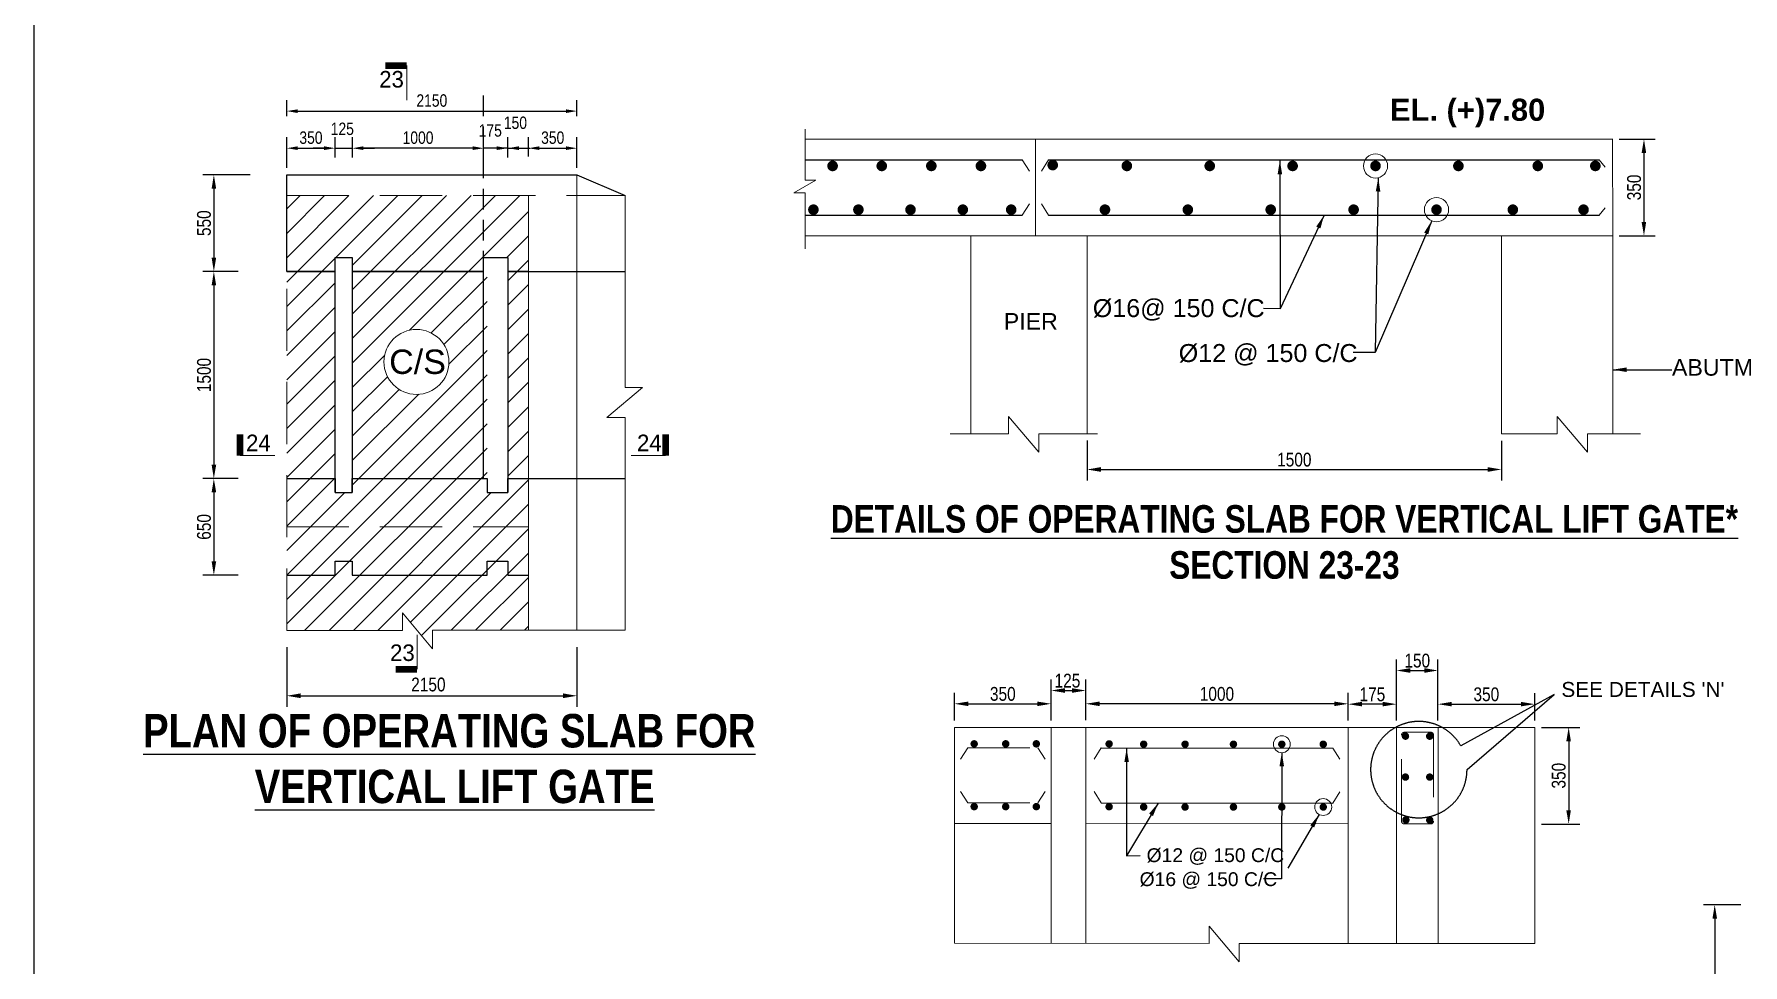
# Model space of a CAD drawing. Extents: x -358915 to 1258323, y -1667244 to -305611.
# Drawn here: x 1095048 to 1107416, y -1482486 to -1475745 of the extents above; entities that cross this region are included whole.
import ezdxf

# ---------------------------------------------------------------- set-up
doc = ezdxf.new("R2010")
doc.units = 0
doc.header["$LTSCALE"] = 300
doc.header["$MEASUREMENT"] = 0
doc.linetypes.add('DASHED', pattern=[0.75, 0.5, -0.25])
doc.layers.get('0').update_dxf_attribs({"linetype": 'CONTINUOUS'})
doc.layers.get('DEFPOINTS').update_dxf_attribs({"linetype": 'CONTINUOUS'})
doc.layers.add('Dim', color=7, linetype='CONTINUOUS', lineweight=9)
for name, color, linetype in [('LINE', 7, 'CONTINUOUS'), ('REINF.', 1, 'CONTINUOUS'), ('TEXT', 10, 'CONTINUOUS')]:
    doc.layers.add(name, color=color, linetype=linetype)
doc.styles.add('Arial', font='arial.ttf')
doc.styles.add('DIM', font='isocp3.shx')
doc.styles.add('SH-T2', font='arial.ttf', dxfattribs={"width": 0.8})
doc.styles.add('style1', font='times.ttf')
doc.styles.add('text', font='ARIALN.TTF', dxfattribs={"height": 1.6})
doc.dimstyles.new('dim_50', dxfattribs={"dimtxt": 100, "dimasz": 100, "dimexe": 50, "dimexo": 30, "dimgap": 30, "dimtad": 1, "dimdec": 0, "dimzin": 0, "dimdsep": 46, "dimtxsty": 'DIM', "dimcen": 0.09, "dimclrd": 5, "dimclre": 5, "dimclrt": 7, "dimadec": 0, "dimazin": 0, "dimtfac": 1, "dimtdec": 0, "dimtmove": 0, "dimatfit": 3, "dimfxl": 1, "dimtolj": 1, "dimtzin": 0, "dimarcsym": 1})
doc.dimstyles.get("Standard").update_dxf_attribs({"dimtxt": 75, "dimasz": 75, "dimexe": 60, "dimexo": 60, "dimgap": 100, "dimtad": 1, "dimdec": 0, "dimzin": 0, "dimdsep": 46, "dimtxsty": 'style1', "dimcen": 0.09, "dimclrd": 5, "dimclre": 5, "dimadec": 0, "dimazin": 0, "dimtfac": 1, "dimtdec": 0, "dimtofl": 0, "dimtmove": 0, "dimatfit": 3, "dimfxl": 1, "dimtolj": 1, "dimtzin": 0, "dimarcsym": 0})

# ---------------------------------------------------------------- blocks, each defined once
blk = doc.blocks.new('*D1178')
at = {"layer": 'DEFPOINTS', "color": 0, "transparency": 16777216}
for p in [(1096573, -1478964), (1096348, -1479664), (1096575, -1479664)]:
    blk.add_point(p, dxfattribs=at)
at = {"layer": 'LINE', "color": 5, "lineweight": -2, "transparency": 16777216}
for p, q in [((1096523, -1478964), (1096268, -1478964)), ((1096348, -1479064), (1096348, -1479564)), ((1096525, -1479664), (1096268, -1479664))]:
    blk.add_line(p, q, dxfattribs=at)
at = {"layer": 'LINE', "color": 5, "transparency": 16777216}
for points in [[(1096332, -1479064), (1096365, -1479064), (1096348, -1478964)], [(1096332, -1479564), (1096365, -1479564), (1096348, -1479664)]]:
    blk.add_solid(points, dxfattribs=at)
at = {"layer": 'LINE', "color": 7, "transparency": 16777216, "insert": (1096277, -1479314), "char_height": 100, "attachment_point": 5, "rotation": 90, "style": 'SH-T2'}
blk.add_mtext('\\A1;650', dxfattribs=at)
blk = doc.blocks.new('*D1179')
at = {"layer": 'DEFPOINTS', "color": 0, "transparency": 16777216}
for p in [(1096573, -1477464), (1096348, -1478964), (1096575, -1478964)]:
    blk.add_point(p, dxfattribs=at)
at = {"layer": 'LINE', "color": 5, "lineweight": -2, "transparency": 16777216}
for p, q in [((1096523, -1477464), (1096268, -1477464)), ((1096348, -1477564), (1096348, -1478864)), ((1096525, -1478964), (1096268, -1478964))]:
    blk.add_line(p, q, dxfattribs=at)
at = {"layer": 'LINE', "color": 5, "transparency": 16777216}
for points in [[(1096332, -1477564), (1096365, -1477564), (1096348, -1477464)], [(1096332, -1478864), (1096365, -1478864), (1096348, -1478964)]]:
    blk.add_solid(points, dxfattribs=at)
at = {"layer": 'LINE', "color": 7, "transparency": 16777216, "insert": (1096277, -1478214), "char_height": 100, "attachment_point": 5, "rotation": 90, "style": 'SH-T2'}
blk.add_mtext('\\A1;1500', dxfattribs=at)
blk = doc.blocks.new('*D1180')
at = {"layer": 'DEFPOINTS', "color": 0, "transparency": 16777216}
for p in [(1096660, -1476764), (1096348, -1477464), (1096539, -1477464)]:
    blk.add_point(p, dxfattribs=at)
at = {"layer": 'LINE', "color": 5, "lineweight": -2, "transparency": 16777216}
for p, q in [((1096610, -1476764), (1096268, -1476764)), ((1096348, -1476864), (1096348, -1477364)), ((1096489, -1477464), (1096268, -1477464))]:
    blk.add_line(p, q, dxfattribs=at)
at = {"layer": 'LINE', "color": 5, "transparency": 16777216}
for points in [[(1096332, -1476864), (1096365, -1476864), (1096348, -1476764)], [(1096332, -1477364), (1096365, -1477364), (1096348, -1477464)]]:
    blk.add_solid(points, dxfattribs=at)
at = {"layer": 'LINE', "color": 7, "transparency": 16777216, "insert": (1096277, -1477114), "char_height": 100, "attachment_point": 5, "rotation": 90, "style": 'SH-T2'}
blk.add_mtext('\\A1;550', dxfattribs=at)
blk = doc.blocks.new('*D1181')
at = {"layer": 'DEFPOINTS', "color": 0, "transparency": 16777216}
for p in [(1096876, -1480134), (1098976, -1480134), (1098976, -1480537)]:
    blk.add_point(p, dxfattribs=at)
at = {"layer": 'LINE', "color": 5, "lineweight": -2, "transparency": 16777216}
for p, q in [((1096876, -1480184), (1096876, -1480617)), ((1098976, -1480184), (1098976, -1480617)), ((1096976, -1480537), (1098876, -1480537))]:
    blk.add_line(p, q, dxfattribs=at)
at = {"layer": 'LINE', "color": 5, "transparency": 16777216}
for points in [[(1096976, -1480520), (1096976, -1480554), (1096876, -1480537)], [(1098876, -1480520), (1098876, -1480554), (1098976, -1480537)]]:
    blk.add_solid(points, dxfattribs=at)
at = {"layer": 'LINE', "color": 7, "transparency": 16777216, "insert": (1097901, -1480456), "char_height": 100, "attachment_point": 5, "style": 'SH-T2'}
blk.add_mtext('\\A1;2150', dxfattribs=at)
blk = doc.blocks.new('se')
at = {"layer": 'TEXT', "color": 6, "lineweight": 9, "ltscale": 3}
blk.add_lwpolyline([(0, 0, 20, 20, 0), (0, 64.7, 0, 0, 0)], format="xyseb", dxfattribs=at)
blk.add_lwpolyline([(-104.2, 0), (0, 0)], dxfattribs=at)
blk = doc.blocks.new('*D1182')
at = {"layer": 'DEFPOINTS', "color": 0, "transparency": 16777216}
for p in [(1097226, -1476571), (1097226, -1476688), (1096876, -1476764)]:
    blk.add_point(p, dxfattribs=at)
at = {"layer": 'LINE', "color": 5, "lineweight": -2, "transparency": 16777216}
for p, q in [((1096876, -1476714), (1096876, -1476491)), ((1097226, -1476638), (1097226, -1476491)), ((1096956, -1476571), (1097146, -1476571))]:
    blk.add_line(p, q, dxfattribs=at)
at = {"layer": 'LINE', "color": 5, "transparency": 16777216}
for points in [[(1096956, -1476557), (1096956, -1476584), (1096876, -1476571)], [(1097146, -1476557), (1097146, -1476584), (1097226, -1476571)]]:
    blk.add_solid(points, dxfattribs=at)
at = {"layer": 'LINE', "color": 7, "transparency": 16777216, "insert": (1097051, -1476495), "char_height": 90, "attachment_point": 5, "style": 'SH-T2'}
blk.add_mtext('\\A1;350', dxfattribs=at)
blk = doc.blocks.new('*D1183')
at = {"layer": 'DEFPOINTS', "color": 0, "transparency": 16777216}
for p in [(1097351, -1476571), (1097226, -1476688), (1097351, -1476688)]:
    blk.add_point(p, dxfattribs=at)
at = {"layer": 'LINE', "color": 5, "lineweight": -2, "transparency": 16777216}
for p, q in [((1097226, -1476638), (1097226, -1476491)), ((1097351, -1476638), (1097351, -1476491)), ((1097146, -1476571), (1097066, -1476571)), ((1097226, -1476571), (1097351, -1476571)), ((1097431, -1476571), (1097511, -1476571))]:
    blk.add_line(p, q, dxfattribs=at)
at = {"layer": 'LINE', "color": 5, "transparency": 16777216}
for points in [[(1097146, -1476557), (1097146, -1476584), (1097226, -1476571)], [(1097431, -1476557), (1097431, -1476584), (1097351, -1476571)]]:
    blk.add_solid(points, dxfattribs=at)
at = {"layer": 'LINE', "color": 7, "transparency": 16777216, "insert": (1097278, -1476431), "char_height": 90, "attachment_point": 5, "style": 'SH-T2'}
blk.add_mtext('\\A1;125', dxfattribs=at)
blk = doc.blocks.new('*D1184')
at = {"layer": 'DEFPOINTS', "color": 0, "transparency": 16777216}
for p in [(1097351, -1476571), (1097351, -1476688), (1098301, -1476667)]:
    blk.add_point(p, dxfattribs=at)
at = {"layer": 'LINE', "color": 5, "lineweight": -2, "transparency": 16777216}
for p, q in [((1097351, -1476638), (1097351, -1476491)), ((1098301, -1476617), (1098301, -1476491)), ((1098221, -1476571), (1097431, -1476571))]:
    blk.add_line(p, q, dxfattribs=at)
at = {"layer": 'LINE', "color": 5, "transparency": 16777216}
for points in [[(1097431, -1476557), (1097431, -1476584), (1097351, -1476571)], [(1098221, -1476557), (1098221, -1476584), (1098301, -1476571)]]:
    blk.add_solid(points, dxfattribs=at)
at = {"layer": 'LINE', "color": 7, "transparency": 16777216, "insert": (1097826, -1476495), "char_height": 90, "attachment_point": 5, "style": 'SH-T2'}
blk.add_mtext('\\A1;1000', dxfattribs=at)
blk = doc.blocks.new('*D1185')
at = {"layer": 'DEFPOINTS', "color": 0, "transparency": 16777216}
for p in [(1098301, -1476571), (1098301, -1476688), (1098476, -1476688)]:
    blk.add_point(p, dxfattribs=at)
at = {"layer": 'LINE', "color": 5, "lineweight": -2, "transparency": 16777216}
for p, q in [((1098301, -1476638), (1098301, -1476491)), ((1098476, -1476638), (1098476, -1476491)), ((1098221, -1476571), (1098141, -1476571)), ((1098476, -1476571), (1098301, -1476571)), ((1098556, -1476571), (1098636, -1476571))]:
    blk.add_line(p, q, dxfattribs=at)
at = {"layer": 'LINE', "color": 5, "transparency": 16777216}
for points in [[(1098221, -1476557), (1098221, -1476584), (1098301, -1476571)], [(1098556, -1476557), (1098556, -1476584), (1098476, -1476571)]]:
    blk.add_solid(points, dxfattribs=at)
at = {"layer": 'LINE', "color": 7, "transparency": 16777216, "insert": (1098349, -1476443), "char_height": 90, "attachment_point": 5, "style": 'SH-T2'}
blk.add_mtext('\\A1;175', dxfattribs=at)
blk = doc.blocks.new('*D1186')
at = {"layer": 'DEFPOINTS', "color": 0, "transparency": 16777216}
for p in [(1098625, -1476571), (1098475, -1476627), (1098625, -1476627)]:
    blk.add_point(p, dxfattribs=at)
at = {"layer": 'LINE', "color": 5, "lineweight": -2, "transparency": 16777216}
for p, q in [((1098475, -1476577), (1098475, -1476491)), ((1098625, -1476577), (1098625, -1476491)), ((1098395, -1476571), (1098315, -1476571)), ((1098475, -1476571), (1098625, -1476571)), ((1098705, -1476571), (1098785, -1476571))]:
    blk.add_line(p, q, dxfattribs=at)
at = {"layer": 'LINE', "color": 5, "transparency": 16777216}
for points in [[(1098395, -1476557), (1098395, -1476584), (1098475, -1476571)], [(1098705, -1476557), (1098705, -1476584), (1098625, -1476571)]]:
    blk.add_solid(points, dxfattribs=at)
at = {"layer": 'LINE', "color": 7, "transparency": 16777216, "insert": (1098531, -1476387), "char_height": 90, "attachment_point": 5, "style": 'SH-T2'}
blk.add_mtext('\\A1;150', dxfattribs=at)
blk = doc.blocks.new('*D1187')
at = {"layer": 'DEFPOINTS', "color": 0, "transparency": 16777216}
for p in [(1098976, -1476571), (1098625, -1476681), (1098976, -1476764)]:
    blk.add_point(p, dxfattribs=at)
at = {"layer": 'LINE', "color": 5, "lineweight": -2, "transparency": 16777216}
for p, q in [((1098625, -1476631), (1098625, -1476491)), ((1098976, -1476714), (1098976, -1476491)), ((1098705, -1476571), (1098896, -1476571))]:
    blk.add_line(p, q, dxfattribs=at)
at = {"layer": 'LINE', "color": 5, "transparency": 16777216}
for points in [[(1098705, -1476557), (1098705, -1476584), (1098625, -1476571)], [(1098896, -1476557), (1098896, -1476584), (1098976, -1476571)]]:
    blk.add_solid(points, dxfattribs=at)
at = {"layer": 'LINE', "color": 7, "transparency": 16777216, "insert": (1098801, -1476495), "char_height": 90, "attachment_point": 5, "style": 'SH-T2'}
blk.add_mtext('\\A1;350', dxfattribs=at)
blk = doc.blocks.new('*D1188')
at = {"layer": 'DEFPOINTS', "color": 0, "transparency": 16777216}
for p in [(1102669, -1478639), (1105668, -1478640), (1105668, -1478898)]:
    blk.add_point(p, dxfattribs=at)
at = {"layer": 'LINE', "color": 5, "lineweight": -2, "transparency": 16777216}
for p, q in [((1102669, -1478689), (1102669, -1478978)), ((1105668, -1478690), (1105668, -1478978)), ((1102769, -1478898), (1105568, -1478898))]:
    blk.add_line(p, q, dxfattribs=at)
at = {"layer": 'LINE', "color": 5, "transparency": 16777216}
for points in [[(1102769, -1478881), (1102769, -1478915), (1102669, -1478898)], [(1105568, -1478881), (1105568, -1478915), (1105668, -1478898)]]:
    blk.add_solid(points, dxfattribs=at)
at = {"layer": 'LINE', "color": 7, "transparency": 16777216, "insert": (1104169, -1478827), "char_height": 100, "attachment_point": 5, "style": 'SH-T2'}
blk.add_mtext('\\A1;1500', dxfattribs=at)
blk = doc.blocks.new('*D1189')
at = {"layer": 'DEFPOINTS', "color": 0, "transparency": 16777216}
for p in [(1106471, -1476505), (1106471, -1477205), (1106700, -1477205)]:
    blk.add_point(p, dxfattribs=at)
at = {"layer": 'LINE', "color": 5, "lineweight": -2, "transparency": 16777216}
for p, q in [((1106521, -1476505), (1106780, -1476505)), ((1106700, -1476605), (1106700, -1477105)), ((1106521, -1477205), (1106780, -1477205))]:
    blk.add_line(p, q, dxfattribs=at)
at = {"layer": 'LINE', "color": 5, "transparency": 16777216}
for points in [[(1106683, -1476605), (1106716, -1476605), (1106700, -1476505)], [(1106683, -1477105), (1106716, -1477105), (1106700, -1477205)]]:
    blk.add_solid(points, dxfattribs=at)
at = {"layer": 'LINE', "color": 7, "transparency": 16777216, "insert": (1106629, -1476855), "char_height": 100, "attachment_point": 5, "rotation": 90, "style": 'SH-T2'}
blk.add_mtext('\\A1;350', dxfattribs=at)
blk = doc.blocks.new('*D1190')
at = {"layer": 'DEFPOINTS', "color": 0, "transparency": 16777216}
for p in [(1105909, -1480766), (1105909, -1481466), (1106155, -1481466)]:
    blk.add_point(p, dxfattribs=at)
at = {"layer": 'LINE', "color": 5, "lineweight": -2, "transparency": 16777216}
for p, q in [((1105959, -1480766), (1106235, -1480766)), ((1106155, -1480866), (1106155, -1481366)), ((1105959, -1481466), (1106235, -1481466))]:
    blk.add_line(p, q, dxfattribs=at)
at = {"layer": 'LINE', "color": 5, "transparency": 16777216}
for points in [[(1106138, -1480866), (1106171, -1480866), (1106155, -1480766)], [(1106138, -1481366), (1106171, -1481366), (1106155, -1481466)]]:
    blk.add_solid(points, dxfattribs=at)
at = {"layer": 'LINE', "color": 7, "transparency": 16777216, "insert": (1106083, -1481116), "char_height": 100, "attachment_point": 5, "rotation": 90, "style": 'SH-T2'}
blk.add_mtext('\\A1;350', dxfattribs=at)
blk = doc.blocks.new('*D1191')
at = {"layer": 'DEFPOINTS', "color": 0, "transparency": 16777216}
for p in [(1102659, -1480499), (1102409, -1480763), (1102659, -1480763)]:
    blk.add_point(p, dxfattribs=at)
at = {"layer": 'LINE', "color": 5, "lineweight": -2, "transparency": 16777216}
for p, q in [((1102409, -1480713), (1102409, -1480419)), ((1102659, -1480713), (1102659, -1480419)), ((1102509, -1480499), (1102559, -1480499))]:
    blk.add_line(p, q, dxfattribs=at)
at = {"layer": 'LINE', "color": 5, "transparency": 16777216}
for points in [[(1102509, -1480482), (1102509, -1480516), (1102409, -1480499)], [(1102559, -1480482), (1102559, -1480516), (1102659, -1480499)]]:
    blk.add_solid(points, dxfattribs=at)
at = {"layer": 'LINE', "color": 7, "transparency": 16777216, "insert": (1102527, -1480428), "char_height": 100, "attachment_point": 5, "style": 'SH-T2'}
blk.add_mtext('\\A1;125', dxfattribs=at)
blk = doc.blocks.new('*D1192')
at = {"layer": 'DEFPOINTS', "color": 0, "transparency": 16777216}
for p in [(1102659, -1480595), (1102659, -1480763), (1104559, -1480766)]:
    blk.add_point(p, dxfattribs=at)
at = {"layer": 'LINE', "color": 5, "lineweight": -2, "transparency": 16777216}
for p, q in [((1102659, -1480713), (1102659, -1480515)), ((1104559, -1480716), (1104559, -1480515)), ((1104459, -1480595), (1102759, -1480595))]:
    blk.add_line(p, q, dxfattribs=at)
at = {"layer": 'LINE', "color": 5, "transparency": 16777216}
for points in [[(1102759, -1480579), (1102759, -1480612), (1102659, -1480595)], [(1104459, -1480579), (1104459, -1480612), (1104559, -1480595)]]:
    blk.add_solid(points, dxfattribs=at)
at = {"layer": 'LINE', "color": 7, "transparency": 16777216, "insert": (1103609, -1480524), "char_height": 100, "attachment_point": 5, "style": 'SH-T2'}
blk.add_mtext('\\A1;1000', dxfattribs=at)
blk = doc.blocks.new('*D1193')
at = {"layer": 'DEFPOINTS', "color": 0, "transparency": 16777216}
for p in [(1104559, -1480598), (1104559, -1480766), (1104909, -1480766)]:
    blk.add_point(p, dxfattribs=at)
at = {"layer": 'LINE', "color": 5, "lineweight": -2, "transparency": 16777216}
for p, q in [((1104559, -1480716), (1104559, -1480518)), ((1104909, -1480716), (1104909, -1480518)), ((1104809, -1480598), (1104659, -1480598))]:
    blk.add_line(p, q, dxfattribs=at)
at = {"layer": 'LINE', "color": 5, "transparency": 16777216}
for points in [[(1104659, -1480581), (1104659, -1480614), (1104559, -1480598)], [(1104809, -1480581), (1104809, -1480614), (1104909, -1480598)]]:
    blk.add_solid(points, dxfattribs=at)
at = {"layer": 'LINE', "color": 7, "transparency": 16777216, "insert": (1104734, -1480527), "char_height": 100, "attachment_point": 5, "style": 'SH-T2'}
blk.add_mtext('\\A1;175', dxfattribs=at)
blk = doc.blocks.new('*D1194')
at = {"layer": 'DEFPOINTS', "color": 0, "transparency": 16777216}
for p in [(1105909, -1480598), (1105209, -1480766), (1105909, -1480766)]:
    blk.add_point(p, dxfattribs=at)
at = {"layer": 'LINE', "color": 5, "lineweight": -2, "transparency": 16777216}
for p, q in [((1105209, -1480716), (1105209, -1480518)), ((1105909, -1480716), (1105909, -1480518)), ((1105309, -1480598), (1105809, -1480598))]:
    blk.add_line(p, q, dxfattribs=at)
at = {"layer": 'LINE', "color": 5, "transparency": 16777216}
for points in [[(1105309, -1480581), (1105309, -1480614), (1105209, -1480598)], [(1105809, -1480581), (1105809, -1480614), (1105909, -1480598)]]:
    blk.add_solid(points, dxfattribs=at)
at = {"layer": 'LINE', "color": 7, "transparency": 16777216, "insert": (1105559, -1480527), "char_height": 100, "attachment_point": 5, "style": 'SH-T2'}
blk.add_mtext('\\A1;350', dxfattribs=at)
blk = doc.blocks.new('*D1235')
at = {"layer": 'DEFPOINTS', "color": 0, "transparency": 16777216}
for p in [(1098976, -1476302), (1096876, -1476388), (1098976, -1476388)]:
    blk.add_point(p, dxfattribs=at)
at = {"layer": 'LINE', "color": 5, "lineweight": -2, "transparency": 16777216}
for p, q in [((1096876, -1476338), (1096876, -1476222)), ((1098976, -1476338), (1098976, -1476222)), ((1096956, -1476302), (1098896, -1476302))]:
    blk.add_line(p, q, dxfattribs=at)
at = {"layer": 'LINE', "color": 5, "transparency": 16777216}
for points in [[(1096956, -1476289), (1096956, -1476316), (1096876, -1476302)], [(1098896, -1476289), (1098896, -1476316), (1098976, -1476302)]]:
    blk.add_solid(points, dxfattribs=at)
at = {"layer": 'LINE', "color": 7, "transparency": 16777216, "insert": (1097926, -1476226), "char_height": 90, "attachment_point": 5, "style": 'SH-T2'}
blk.add_mtext('\\A1;2150', dxfattribs=at)
blk = doc.blocks.new('*D1243')
at = {"layer": 'DEFPOINTS', "color": 0, "transparency": 16777216}
for p in [(1105209, -1480354), (1104909, -1480618), (1105209, -1480618)]:
    blk.add_point(p, dxfattribs=at)
at = {"layer": 'LINE', "color": 5, "lineweight": -2, "transparency": 16777216}
for p, q in [((1104909, -1480568), (1104909, -1480274)), ((1105209, -1480568), (1105209, -1480274)), ((1105009, -1480354), (1105109, -1480354))]:
    blk.add_line(p, q, dxfattribs=at)
at = {"layer": 'LINE', "color": 5, "transparency": 16777216}
for points in [[(1105009, -1480337), (1105009, -1480371), (1104909, -1480354)], [(1105109, -1480337), (1105109, -1480371), (1105209, -1480354)]]:
    blk.add_solid(points, dxfattribs=at)
at = {"layer": 'LINE', "color": 7, "transparency": 16777216, "insert": (1105059, -1480283), "char_height": 100, "attachment_point": 5, "style": 'SH-T2'}
blk.add_mtext('\\A1;150', dxfattribs=at)
blk = doc.blocks.new('*D1244')
at = {"layer": 'DEFPOINTS', "color": 0, "transparency": 16777216}
for p in [(1107450, -1482051), (1107212, -1483801), (1107450, -1483801)]:
    blk.add_point(p, dxfattribs=at)
at = {"layer": 'LINE', "color": 5, "lineweight": -2, "transparency": 16777216}
for p, q in [((1107400, -1482051), (1107132, -1482051)), ((1107212, -1482151), (1107212, -1483701)), ((1107400, -1483801), (1107132, -1483801))]:
    blk.add_line(p, q, dxfattribs=at)
at = {"layer": 'LINE', "color": 5, "transparency": 16777216}
for points in [[(1107196, -1482151), (1107229, -1482151), (1107212, -1482051)], [(1107196, -1483701), (1107229, -1483701), (1107212, -1483801)]]:
    blk.add_solid(points, dxfattribs=at)
at = {"layer": 'LINE', "color": 7, "transparency": 16777216, "insert": (1107141, -1482926), "char_height": 100, "attachment_point": 5, "rotation": 90, "style": 'SH-T2'}
blk.add_mtext('\\A1;350', dxfattribs=at)
blk = doc.blocks.new('*D1343')
at = {"layer": 'DEFPOINTS', "color": 0, "transparency": 16777216}
for p in [(1102409, -1480595), (1101709, -1480766), (1102409, -1480766)]:
    blk.add_point(p, dxfattribs=at)
at = {"layer": 'LINE', "color": 5, "lineweight": -2, "transparency": 16777216}
for p, q in [((1101709, -1480716), (1101709, -1480515)), ((1102409, -1480716), (1102409, -1480515)), ((1101809, -1480595), (1102309, -1480595))]:
    blk.add_line(p, q, dxfattribs=at)
at = {"layer": 'LINE', "color": 5, "transparency": 16777216}
for points in [[(1101809, -1480579), (1101809, -1480612), (1101709, -1480595)], [(1102309, -1480579), (1102309, -1480612), (1102409, -1480595)]]:
    blk.add_solid(points, dxfattribs=at)
at = {"layer": 'LINE', "color": 7, "transparency": 16777216, "insert": (1102059, -1480524), "char_height": 100, "attachment_point": 5, "style": 'SH-T2'}
blk.add_mtext('\\A1;350', dxfattribs=at)

msp = doc.modelspace()

# ---------------------------------------------------------------- hatches: boundary and pattern name
at = {"layer": 'LINE', "linetype": 'DASHED', "lineweight": 9, "ltscale": 3}
h = msp.add_hatch(dxfattribs=at)
h.set_pattern_fill('ANSI31', color=8, scale=1000)
h.set_pattern_definition([(45, (1053275.31, -1470936.89), (-88.38835, 88.38835), [])])
h.paths.add_polyline_path([(1098625.4, -1479664.1), (1098475.7, -1479664.1), (1098475.7, -1479562.7), (1098325.5, -1479562.7), (1098325.5, -1479664.1), (1097350.5, -1479664.1), (1097350.5, -1479562.7), (1097225.5, -1479562.7), (1097225.5, -1479664.1), (1096875.5, -1479664.1), (1096875.5, -1480063.2), (1097712.6, -1480063.2), (1097712.6, -1479937.3), (1097930.8, -1480196.5), (1097930.8, -1480062.8), (1098625.4, -1480062.8)])
h.paths.add_polyline_path([(1098625.4, -1478964), (1098475.7, -1478964), (1098475.7, -1479065.4), (1098325.5, -1479065.4), (1098325.5, -1478964), (1097350.5, -1478964), (1097350.5, -1479065.4), (1097225.5, -1479065.4), (1097225.5, -1478964), (1096875.5, -1478964), (1096875.5, -1479664.1), (1097225.5, -1479664.1), (1097225.5, -1479562.7), (1097350.5, -1479562.7), (1097350.5, -1479664.1), (1098325.5, -1479664.1), (1098325.5, -1479562.7), (1098475.7, -1479562.7), (1098475.7, -1479664.1), (1098625.4, -1479664.1)])
h.paths.add_polyline_path([(1097225.5, -1477464), (1096875.5, -1477464), (1096875.5, -1478964), (1097225.5, -1478964)])
h.paths.add_polyline_path([(1098325.5, -1477464), (1097350.5, -1477464), (1097350.5, -1478964), (1098325.5, -1478964)])
h.paths.add_polyline_path([(1098050, -1478118.9, -1), (1097579.6, -1478118.9, -1)], flags=16)
h.paths.add_polyline_path([(1098625.4, -1476914), (1096875.5, -1476914), (1096875.5, -1477464), (1097225.5, -1477464), (1097225.5, -1477362.6), (1097350.5, -1477362.6), (1097350.5, -1477464), (1098325.5, -1477464), (1098325.5, -1477362.6), (1098475.7, -1477362.6), (1098475.7, -1477464), (1098625.4, -1477464)])
h.paths.add_polyline_path([(1098625.4, -1477464), (1098475.7, -1477464), (1098475.7, -1478964), (1098625.4, -1478964)])
h.paths.add_polyline_path([(1097573.4, -1478303.4), (1098072.4, -1478303.4), (1098072.4, -1477939.9), (1097573.4, -1477939.9)], flags=24)

# ---------------------------------------------------------------- linework, layer by layer
at = {"color": 5, "linetype": 'DASHED'}
msp.add_line((1098300.5, -1477464), (1098300.5, -1476163.7), dxfattribs=at)
at = {"layer": 'Dim'}
for centre, radius in [((1104756.8, -1476699.2), 87.5), ((1105198.3, -1477016.1), 87.5), ((1104078.5, -1480888), 61.3), ((1104378.5, -1481342.9), 61.3)]:
    msp.add_circle(centre, radius, dxfattribs=at)
at = {"layer": 'Dim', "color": 0, "ltscale": 50}
msp.add_circle((1097814.8, -1478118.9), 235.2, dxfattribs=at)
at = {"layer": 'LINE', "color": 5, "linetype": 'DASHED', "ltscale": 700000}
for p, q in [((1096875.5, -1477464), (1096875.5, -1476764)), ((1097350.5, -1477362.6), (1097350.5, -1477464)), ((1097225.5, -1479065.4), (1097225.5, -1477464))]:
    msp.add_line(p, q, dxfattribs=at)
at = {"layer": 'LINE', "color": 5, "linetype": 'DASHED', "ltscale": 500}
for p, q in [((1096875.5, -1476764), (1098975.7, -1476764)), ((1098975.7, -1477465), (1099325.9, -1477465.1)), ((1098975.7, -1478963), (1099326.2, -1478963))]:
    msp.add_line(p, q, dxfattribs=at)
at = {"layer": 'LINE', "linetype": 'DASHED', "lineweight": 9, "ltscale": 3}
for q in [(1099326.1, -1476914), (1096875.5, -1480063.2)]:
    msp.add_line((1096875.5, -1476914), q, dxfattribs=at)
at = {"layer": 'LINE', "lineweight": 9, "ltscale": 3}
for p, q in [((1105909.3, -1480765.8), (1101709.4, -1480765.8)), ((1101709.4, -1481463.4), (1102409.4, -1481463.4)), ((1102659.4, -1481463.4), (1104559.3, -1481465.8))]:
    msp.add_line(p, q, dxfattribs=at)
at = {"layer": 'LINE'}
msp.add_lwpolyline([(1123899.8, -1488297), (1095047.5, -1488297), (1095047.5, -1467894.3), (1123899.8, -1467894.3)], close=True, dxfattribs=at)
at = {"layer": 'LINE', "color": 5, "linetype": 'DASHED', "lineweight": 9, "ltscale": 3}
for points in [[(1100627.9, -1476433.7), (1100627.9, -1476802), (1100706.4, -1476802), (1100545.8, -1476893.2), (1100628.3, -1476893.2), (1100628.3, -1477299.3)], [(1101677.4, -1478639.8), (1102101.3, -1478639.8), (1102101.3, -1478513.8), (1102319.5, -1478773.1), (1102319.5, -1478639.3), (1102744.2, -1478639.3)], [(1105668.4, -1478639.8), (1106071.9, -1478639.8), (1106071.9, -1478513.8), (1106290.1, -1478773.1), (1106290.1, -1478639.3), (1106675.6, -1478639.3)]]:
    msp.add_lwpolyline(points, dxfattribs=at)
at = {"layer": 'LINE', "color": 5, "linetype": 'DASHED', "ltscale": 500}
msp.add_lwpolyline([(1098975.7, -1476764), (1099326.1, -1476914)], dxfattribs=at)
at = {"layer": 'LINE', "color": 5, "linetype": 'DASHED', "ltscale": 700000}
for points in [[(1097225.5, -1477464), (1096875.5, -1477464), (1097225.5, -1477464), (1097225.5, -1477362.6), (1097350.5, -1477362.6), (1097350.5, -1477464), (1098300.5, -1477464), (1098300.5, -1477362.6), (1098475.7, -1477362.6), (1098475.7, -1477464), (1098625.7, -1477464), (1098475.7, -1477464)], [(1097350.5, -1477362.6), (1097350.5, -1479065.4)], [(1098300.5, -1478964), (1098300.5, -1477362.6)], [(1098300.5, -1477464), (1097350.5, -1477464)], [(1098475.7, -1477465), (1098475.7, -1479065.4)], [(1098625.7, -1477465), (1098975.7, -1477465)], [(1096875.5, -1478964), (1097225.5, -1478964), (1097225.5, -1479065.4), (1097350.5, -1479065.4), (1097350.5, -1478964), (1098325.5, -1478964), (1098325.5, -1479065.4), (1098475.7, -1479065.4), (1098475.7, -1478964), (1098625.7, -1478964)], [(1098625.7, -1478963), (1098975.7, -1478963)], [(1096875.5, -1479664.1), (1097225.5, -1479664.1), (1097225.5, -1479562.7), (1097350.5, -1479562.7), (1097350.5, -1479664.1), (1098325.5, -1479664.1), (1098325.5, -1479562.7), (1098475.7, -1479562.7), (1098475.7, -1479664.1), (1098625.7, -1479664.1)]]:
    msp.add_lwpolyline(points, dxfattribs=at)
at = {"layer": 'LINE', "linetype": 'DASHED', "lineweight": 9, "ltscale": 3}
msp.add_lwpolyline([(1096875.5, -1479314.1), (1098625.4, -1479314.1)], dxfattribs=at)
at = {"layer": 'LINE', "color": 6, "linetype": 'DASHED', "ltscale": 500}
msp.add_lwpolyline([(1106049.9, -1480526.8), (1105374, -1480900.3, 7.7266339), (1105419.2, -1481072.1)], format="xyb", close=True, dxfattribs=at)
at = {"layer": 'LINE', "lineweight": 9, "ltscale": 3}
for points in [[(1101709.4, -1480765.8), (1101709.4, -1482328.4)], [(1102409.4, -1480765.8), (1102409.4, -1482328.4)], [(1102659.4, -1480765.8), (1102659.4, -1482328.4)]]:
    msp.add_lwpolyline(points, dxfattribs=at)
at = {"layer": 'REINF.', "color": 5, "linetype": 'Continuous', "lineweight": 9, "ltscale": 3}
for p, q in [((1100627.9, -1476505.1), (1106474.2, -1476505.1)), ((1098975.7, -1476764), (1098975.7, -1480062.8)), ((1098625.4, -1476914), (1098625.4, -1480062.8)), ((1100627.9, -1477205.1), (1106474.2, -1477205.1))]:
    msp.add_line(p, q, dxfattribs=at)
at = {"layer": 'REINF.', "ltscale": 3}
for p, q in [((1100627.9, -1476655.1), (1102198.6, -1476655.1)), ((1102390.6, -1476655.1), (1106375.3, -1476655.1)), ((1100628.3, -1477055.1), (1102198.6, -1477055.1)), ((1102390.6, -1477055.1), (1106378.2, -1477055.1)), ((1102771.7, -1480913.6), (1104448.4, -1480915.8)), ((1102771.9, -1481313.6), (1104446.9, -1481315.8))]:
    msp.add_line(p, q, dxfattribs=at)
at = {"layer": 'REINF.', "linetype": 'DASHED', "lineweight": 9, "ltscale": 3}
for p, q in [((1101805.4, -1480913.4), (1102313.4, -1480913.4)), ((1101805.4, -1481313.4), (1102313.4, -1481313.4))]:
    msp.add_line(p, q, dxfattribs=at)
at = {"layer": 'REINF.', "color": 5, "linetype": 'Continuous', "lineweight": 9, "ltscale": 3}
for points in [[(1102294.6, -1477205.1), (1102294.6, -1476505.1)], [(1106471.2, -1476505.1), (1106474.2, -1477205.1), (1106474.2, -1478639.3)], [(1099326.1, -1476914), (1099325.7, -1478303.9), (1099451.6, -1478303.9), (1099192.4, -1478522.1), (1099326.2, -1478522.1), (1099326.2, -1480062.8)], [(1101826.7, -1477205.1), (1101826.7, -1478639.3)], [(1102669.2, -1477205.1), (1102669.2, -1478639.3)], [(1105668.4, -1477205.1), (1105668.4, -1478639.8)], [(1096875.5, -1480063.2), (1097712.6, -1480063.2), (1097712.6, -1479937.3), (1097930.8, -1480196.5), (1097930.8, -1480062.8), (1099326.2, -1480062.8)], [(1104559.3, -1480765.8), (1104559.3, -1482330.3)], [(1104909.3, -1480765.8), (1104909.3, -1482330.3)], [(1105209.3, -1480765.8), (1105209.3, -1482330.3)], [(1105909.3, -1480765.8), (1105909.3, -1482330.4)], [(1101709.4, -1482328.4), (1103552.5, -1482330.8), (1103552.5, -1482204.8), (1103770.7, -1482464.1), (1103770.7, -1482330.3), (1105909.3, -1482330.4)]]:
    msp.add_lwpolyline(points, dxfattribs=at)
at = {"layer": 'REINF.', "linetype": 'DASHED', "lineweight": 9, "ltscale": 3}
for points, const_width in [([(1100807.7, -1476699.2, 1), (1100846.1, -1476699.2, 1)], 38.4), ([(1101163.5, -1476699.2, 1), (1101201.9, -1476699.2, 1)], 38.4), ([(1101522.5, -1476699.2, 1), (1101560.9, -1476699.2, 1)], 38.4), ([(1101881.4, -1476699.2, 1), (1101919.8, -1476699.2, 1)], 38.4), ([(1102401.2, -1476693.1, 1), (1102439.6, -1476693.1, 1)], 38.4), ([(1102937.6, -1476699.2, 1), (1102976, -1476699.2, 1)], 38.4), ([(1103537.6, -1476699.2, 1), (1103576, -1476699.2, 1)], 38.4), ([(1104137.6, -1476699.2, 1), (1104176, -1476699.2, 1)], 38.4), ([(1104776, -1476699.2, -1), (1104737.6, -1476699.2, -1)], 38.4), ([(1105376, -1476699.2, -1), (1105337.6, -1476699.2, -1)], 38.4), ([(1105950.6, -1476699.2, -1), (1105912.2, -1476699.2, -1)], 38.4), ([(1106328.9, -1476699.2, 1), (1106367.3, -1476699.2, 1)], 38.4), ([(1100707.2, -1477016.1, -1), (1100668.8, -1477016.1, -1)], 38.4), ([(1101032.9, -1477016.1, -1), (1100994.5, -1477016.1, -1)], 38.4), ([(1101410.1, -1477016.1, -1), (1101371.7, -1477016.1, -1)], 38.4), ([(1101788.6, -1477016.1, -1), (1101750.2, -1477016.1, -1)], 38.4), ([(1102138.9, -1477016.1, -1), (1102100.5, -1477016.1, -1)], 38.4), ([(1102817.5, -1477016.1, -1), (1102779.1, -1477016.1, -1)], 38.4), ([(1103417.5, -1477016.1, -1), (1103379.1, -1477016.1, -1)], 38.4), ([(1103979.1, -1477016.1, 1), (1104017.5, -1477016.1, 1)], 38.4), ([(1104579.1, -1477016.1, 1), (1104617.5, -1477016.1, 1)], 38.4), ([(1105217.5, -1477016.1, -1), (1105179.1, -1477016.1, -1)], 38.4), ([(1105217.5, -1477016.1, -1), (1105179.1, -1477016.1, -1)], 38.4), ([(1105770, -1477016.1, -1), (1105731.6, -1477016.1, -1)], 38.4), ([(1106281.7, -1477016.1, -1), (1106243.3, -1477016.1, -1)], 38.4), ([(1104960.1, -1480829.5, 1), (1104987, -1480829.5, 1)], 26.9), ([(1105135.8, -1480829.8, 1), (1105162.6, -1480829.8, 1)], 26.9), ([(1101838.3, -1480885.2, 1), (1101865.2, -1480885.2, 1)], 26.9), ([(1102066.5, -1480885.2, 1), (1102093.4, -1480885.2, 1)], 26.9), ([(1102315, -1480885.2, -1), (1102288.1, -1480885.2, -1)], 26.9), ([(1102815.1, -1480885.7, 1), (1102842, -1480885.7, 1)], 26.9), ([(1103065.1, -1480888, 1), (1103092, -1480888, 1)], 26.9), ([(1103392, -1480888, -1), (1103365.1, -1480888, -1)], 26.9), ([(1103742, -1480888, -1), (1103715.1, -1480888, -1)], 26.9), ([(1104092, -1480888, -1), (1104065.1, -1480888, -1)], 26.9), ([(1104365.1, -1480888, 1), (1104392, -1480888, 1)], 26.9), ([(1104960.1, -1481125.9, 1), (1104987, -1481125.9, 1)], 26.9), ([(1105135.8, -1481126.2, 1), (1105162.6, -1481126.2, 1)], 26.9), ([(1101838.3, -1481340.1, 1), (1101865.2, -1481340.1, 1)], 26.9), ([(1102066.5, -1481340.1, 1), (1102093.4, -1481340.1, 1)], 26.9), ([(1102315, -1481340.1, -1), (1102288.1, -1481340.1, -1)], 26.9), ([(1102815.1, -1481340.6, 1), (1102842, -1481340.6, 1)], 26.9), ([(1103065.1, -1481342.9, 1), (1103092, -1481342.9, 1)], 26.9), ([(1103392, -1481342.9, -1), (1103365.1, -1481342.9, -1)], 26.9), ([(1103742, -1481342.9, -1), (1103715.1, -1481342.9, -1)], 26.9), ([(1104092, -1481342.9, -1), (1104065.1, -1481342.9, -1)], 26.9), ([(1104365.1, -1481342.9, 1), (1104392, -1481342.9, 1)], 26.9), ([(1104963.2, -1481436.7, 1), (1104990.1, -1481436.7, 1)], 26.9), ([(1105136.1, -1481437.5, 1), (1105163, -1481437.5, 1)], 26.9)]:
    msp.add_lwpolyline(points, format="xyb", close=True, dxfattribs=dict(at, const_width=const_width))
for points in [[(1102198.6, -1476655.1), (1102251.2, -1476737.2)], [(1102390.6, -1476655.1), (1102338, -1476737.2)], [(1106375.3, -1476655.1), (1106418.6, -1476708)], [(1102198.6, -1477055.1), (1102251.2, -1476972.9)], [(1102390.6, -1477055.1), (1102338, -1476972.9)], [(1106375.3, -1477055.1), (1106418.6, -1477002.1)], [(1101805.4, -1480913.4), (1101752.8, -1480995.6)], [(1102313.4, -1480913.4), (1102366, -1480995.6)], [(1102771.8, -1480913.4), (1102719.2, -1480995.6)], [(1104448.4, -1480915.8), (1104499.5, -1480995.6)], [(1101805.4, -1481313.4), (1101752.8, -1481231.2)], [(1102313.4, -1481313.4), (1102366, -1481231.2)], [(1102771.8, -1481313.4), (1102719.2, -1481231.2)], [(1104446.9, -1481315.8), (1104499.5, -1481233.6)]]:
    msp.add_lwpolyline(points, dxfattribs=at)
msp.add_lwpolyline([(1104965.5, -1480801.5), (1105156.7, -1480801.5, -0.4142136), (1105176.7, -1480821.5), (1105176.7, -1481445.8, -0.4142136), (1105156.7, -1481465.8), (1104965.5, -1481465.8, -0.4142136), (1104945.5, -1481445.8), (1104945.5, -1480821.5, -0.4142136)], format="xyb", close=True, dxfattribs=at)

# ---------------------------------------------------------------- block references
at = {"layer": 'TEXT', "lineweight": 9, "yscale": 2.399999999994179, "zscale": 2.4, "rotation": 90}
for p, xscale in [((1097744.1, -1475972.7), 2.399999999994179), ((1097819.1, -1480345.3), -2.399999999994179)]:
    msp.add_blockref('se', p, dxfattribs=dict(at, xscale=xscale))
at = {"layer": 'TEXT', "lineweight": 9, "yscale": 2.399999999994179, "zscale": 2.4}
for p, xscale in [((1096538.3, -1478797.7), -2.399999999906868), ((1099617.9, -1478797.7), 2.399999999906868)]:
    msp.add_blockref('se', p, dxfattribs=dict(at, xscale=xscale))

# ---------------------------------------------------------------- texts
at = {"layer": 'Dim', "color": 7, "attachment_point": 4}
for s, insert, char_height, width in [('{\\fArial|b0|i0|c0|p34;%%C16@ 150 C/C }', (1102710.2, -1477742.2), 130, 1673.829), ('{\\fArial|b0|i0|c0|p34;PIER}', (1102066, -1477824.9), 120, 682.94), ('{\\fArial|b0|i0|c0|p34;%%C12 @ 150 C/C }', (1103332.3, -1478067.5), 130, 1881.605), ('{\\fArial|b0|i0|c0|p34;ABUTMENT }', (1106902.7, -1478159.2), 120, 682.94), ("{\\fArial|b0|i0|c0|p34; SEE DETAILS 'N'}", (1106060, -1480492), 108, 1406.017), ('{\\fArial|b0|i0|c0|p34;%%C12 @ 150 C/C }', (1103099.9, -1481701.9), 100, 1171.681), ('{\\fArial|b0|i0|c0|p34;%%C16 @ 150 C/C }', (1103049.2, -1481875.6), 100, 1317.124)]:
    msp.add_mtext(s, dxfattribs=dict(at, insert=insert, char_height=char_height, width=width))
at = {"layer": 'LINE', "color": 4, "insert": (1105423.5, -1476316.5), "char_height": 160, "width": 1404.099, "attachment_point": 5}
msp.add_mtext('{\\fArial|b1|i0|c0|p34;\\C6;EL. (+)7.80}', dxfattribs=at)
at = {"layer": 'TEXT', "char_height": 120, "attachment_point": 5}
for s, insert, width in [('23', (1097634.5, -1476072.1), 113.395), ('24', (1096670.4, -1478705.3), 82.983), ('24 ', (1099500.1, -1478705.3), 235.787), ('23', (1097712.9, -1480226), 164.479)]:
    msp.add_mtext(s, dxfattribs=dict(at, insert=insert, width=width))
at = {"layer": 'TEXT', "color": 1, "insert": (1097741.8, -1478118.9), "char_height": 176.4, "width": 161.549, "attachment_point": 4, "style": 'Arial'}
msp.add_mtext('\\pxqc;C/S', dxfattribs=at)
at = {"layer": 'TEXT', "attachment_point": 1, "style": 'text'}
for s, insert, char_height, width in [('\\pxqc;{\\fArial Narrow|b1|i0|c0|p34;\\L\\C6;DETAILS OF OPERATING SLAB FOR VERTICAL LIFT GATE*\\P\\lSECTION 23-23}', (1100651.6, -1479156.2), 200, 6891.771), ('\\pxqc;{\\fArial Narrow|b1|i0|c0|p34;\\H1.1852x;\\L\\C6;PLAN OF OPERATING SLAB FOR\\P VERTICAL LIFT GATE}', (1095447.8, -1480669.3), 204.12, 5209.192)]:
    msp.add_mtext(s, dxfattribs=dict(at, insert=insert, char_height=char_height, width=width))

# ---------------------------------------------------------------- dimensions: what is measured, and where the dimension line sits
at = {"layer": 'LINE', "color": 0}
for base, p1, p2, text, override, picture, middle in [((1098975.7, -1476302.4), (1096875.5, -1476388), (1098975.7, -1476388), '2150', {"dimtxt": 90, "dimasz": 80, "dimexe": 80, "dimexo": 50, "dimtxsty": 'SH-T2'}, '*D1235', (1097925.6, -1476226.4)), ((1098975.7, -1476570.7), (1098625.4, -1476681.2), (1098975.7, -1476763.9), '350', {"dimtxt": 90, "dimasz": 80, "dimexe": 80, "dimexo": 50, "dimtxsty": 'SH-T2'}, '*D1187', (1098800.5, -1476494.7)), ((1105668.4, -1478897.9), (1102669.2, -1478639.3), (1105668.4, -1478639.8), '1500', {"dimexe": 80, "dimexo": 50, "dimgap": 20, "dimtxsty": 'SH-T2'}, '*D1188', (1104168.8, -1478826.8)), ((1102409.4, -1480595.3), (1101709.4, -1480765.8), (1102409.4, -1480765.8), '350', {"dimexe": 80, "dimexo": 50, "dimgap": 20, "dimtxsty": 'SH-T2'}, '*D1343', (1102059.4, -1480524.2)), ((1105909.3, -1480597.8), (1105209.3, -1480765.8), (1105909.3, -1480765.8), '350', {"dimexe": 80, "dimexo": 50, "dimgap": 20, "dimtxsty": 'SH-T2'}, '*D1194', (1105559.3, -1480526.7))]:
    dim = msp.add_linear_dim(base=base, p1=p1, p2=p2, text=text, dimstyle='dim_50', override=override, dxfattribs=at)
    dim.commit()
    dim.dimension.update_dxf_attribs({"geometry": picture, "text_midpoint": middle})
for base, p1, p2, picture, middle in [((1097350.5, -1476570.7), (1097225.5, -1476688.4), (1097350.5, -1476688.4), '*D1183', (1097278, -1476431)), ((1098625.4, -1476570.7), (1098475.4, -1476627.4), (1098625.4, -1476627.4), '*D1186', (1098530.8, -1476387.2))]:
    dim = msp.add_linear_dim(base=base, p1=p1, p2=p2, dimstyle='dim_50', override={"dimtxt": 90, "dimasz": 80, "dimexe": 80, "dimexo": 50, "dimtxsty": 'SH-T2', "dimtmove": 2}, dxfattribs=at)
    dim.commit()
    dim.dimension.update_dxf_attribs({"geometry": picture, "text_midpoint": middle, "dimtype": 160})
dim = msp.add_linear_dim(base=(1097225.5, -1476570.7), p1=(1096875.5, -1476764), p2=(1097225.5, -1476688.4), dimstyle='dim_50', override={"dimtxt": 90, "dimasz": 80, "dimexe": 80, "dimexo": 50, "dimtxsty": 'SH-T2'}, dxfattribs=at)
dim.commit()
dim.dimension.update_dxf_attribs({"geometry": '*D1182', "text_midpoint": (1097050.5, -1476494.7)})
for base, p1, p2, angle, text, override, picture, middle in [((1097350.5, -1476570.7), (1098300.5, -1476666.9), (1097350.5, -1476688.4), 180, '1000', {"dimtxt": 90, "dimasz": 80, "dimexe": 80, "dimexo": 50, "dimtxsty": 'SH-T2'}, '*D1184', (1097825.5, -1476494.8)), ((1106699.6, -1477205.1), (1106471.2, -1476505.1), (1106471.2, -1477205.1), 90, '350', {"dimexe": 80, "dimexo": 50, "dimgap": 20, "dimtxsty": 'SH-T2'}, '*D1189', (1106628.5, -1476855.1)), ((1096348.5, -1477464), (1096659.5, -1476763.9), (1096539.3, -1477464), 90, '550', {"dimtxt": 100, "dimasz": 100, "dimexe": 80, "dimexo": 50, "dimgap": 20, "dimtxsty": 'SH-T2'}, '*D1180', (1096277.4, -1477114)), ((1096348.5, -1479664.1), (1096573, -1478964), (1096574.7, -1479664.1), 90, '650', {"dimtxt": 100, "dimasz": 100, "dimexe": 80, "dimexo": 50, "dimgap": 20, "dimtxsty": 'SH-T2'}, '*D1178', (1096277.4, -1479314.1)), ((1102659.4, -1480595.3), (1104559.3, -1480765.8), (1102659.4, -1480763.4), 180, '1000', {"dimexe": 80, "dimexo": 50, "dimgap": 20, "dimtxsty": 'SH-T2'}, '*D1192', (1103609.4, -1480524.3)), ((1104559.3, -1480597.7), (1104909.3, -1480765.8), (1104559.3, -1480765.8), 180, '175', {"dimexe": 80, "dimexo": 50, "dimgap": 20, "dimtxsty": 'SH-T2'}, '*D1193', (1104734.3, -1480526.6)), ((1106154.6, -1481465.8), (1105909.3, -1480765.8), (1105909.3, -1481465.8), 90, '350', {"dimexe": 80, "dimexo": 50, "dimgap": 20, "dimtxsty": 'SH-T2'}, '*D1190', (1106083.5, -1481115.8)), ((1107212.3, -1483800.6), (1107450.3, -1482050.6), (1107450.3, -1483800.6), 90, '350', {"dimexe": 80, "dimexo": 50, "dimgap": 20, "dimtxsty": 'SH-T2'}, '*D1244', (1107141.3, -1482925.6))]:
    dim = msp.add_linear_dim(base=base, p1=p1, p2=p2, angle=angle, text=text, dimstyle='dim_50', override=override, dxfattribs=at)
    dim.commit()
    dim.dimension.update_dxf_attribs({"geometry": picture, "text_midpoint": middle})
dim = msp.add_linear_dim(base=(1098300.5, -1476570.7), p1=(1098475.5, -1476688.4), p2=(1098300.5, -1476688.4), angle=180, dimstyle='dim_50', override={"dimtxt": 90, "dimasz": 80, "dimexe": 80, "dimexo": 50, "dimtxsty": 'SH-T2', "dimtmove": 2}, dxfattribs=at)
dim.commit()
dim.dimension.update_dxf_attribs({"geometry": '*D1185', "text_midpoint": (1098348.9, -1476442.6), "dimtype": 160})
dim = msp.add_linear_dim(base=(1096348.5, -1478964), p1=(1096573, -1477464), p2=(1096574.7, -1478964), angle=90, dimstyle='dim_50', override={"dimtxt": 100, "dimasz": 100, "dimexe": 80, "dimexo": 50, "dimgap": 20, "dimtxsty": 'SH-T2'}, dxfattribs=at)
dim.commit()
dim.dimension.update_dxf_attribs({"geometry": '*D1179', "text_midpoint": (1096277.4, -1478214)})
for base, p1, p2, text, override, picture, middle in [((1098975.7, -1480536.9), (1096875.5, -1480134.1), (1098975.7, -1480133.6), '2150', {"dimexe": 80, "dimexo": 50, "dimtxsty": 'SH-T2'}, '*D1181', (1097900.6, -1480536.9)), ((1105209.3, -1480354.1), (1104909.3, -1480618.2), (1105209.3, -1480618.2), '150', {"dimexe": 80, "dimexo": 50, "dimgap": 20, "dimtxsty": 'SH-T2'}, '*D1243', (1105059.3, -1480354.1)), ((1102659.4, -1480499.2), (1102409.4, -1480763.4), (1102659.4, -1480763.4), '125', {"dimexe": 80, "dimexo": 50, "dimgap": 20, "dimtxsty": 'SH-T2'}, '*D1191', (1102527.2, -1480499.2))]:
    dim = msp.add_linear_dim(base=base, p1=p1, p2=p2, text=text, dimstyle='dim_50', override=override, dxfattribs=at)
    dim.commit()
    dim.dimension.update_dxf_attribs({"geometry": picture, "text_midpoint": middle, "dimtype": 160})

# ---------------------------------------------------------------- leaders
at = {"layer": 'Dim', "linetype": 'Continuous', "lineweight": 9, "ltscale": 3}
for points in [[(1104064.4, -1476659.3), (1104066.7, -1477733.3), (1103947, -1477732.8)], [(1104776.9, -1476784.4), (1104755, -1478050.9), (1104620.9, -1478050.5)], [(1104385.2, -1477055.1), (1104066.7, -1477733.3), (1103947, -1477732.8)], [(1105163.6, -1477096.5), (1104755, -1478050.9), (1104593.9, -1478050.4)], [(1102955.4, -1480917.6), (1102953.7, -1481695.6), (1103053.2, -1481694.9)], [(1104078.5, -1480948.4), (1104076.9, -1481864), (1103946.6, -1481863.2)]]:
    msp.add_leader(points, dimstyle='Standard', override={"dimasz": 100, "dimgap": 12, "dimtad": 0, "dimfxl": 4}, dxfattribs=at)
at = {"layer": 'Dim'}
msp.add_leader([(1106474.2, -1478175.3), (1106902.7, -1478175.3)], dimstyle='dim_50', override={"dimgap": 30, "dimtad": 0}, dxfattribs=at)
at = {"layer": 'Dim', "linetype": 'DASHED', "lineweight": 9, "ltscale": 3}
for points in [[(1103183.5, -1481314.1), (1102953.7, -1481695.6), (1103053.2, -1481694.9)], [(1104349, -1481396.6), (1104076.9, -1481864), (1103946.6, -1481863.2)]]:
    msp.add_leader(points, dimstyle='Standard', override={"dimasz": 100, "dimgap": 12, "dimtad": 0, "dimfxl": 4}, dxfattribs=at)

doc.saveas('drawing.dxf')
